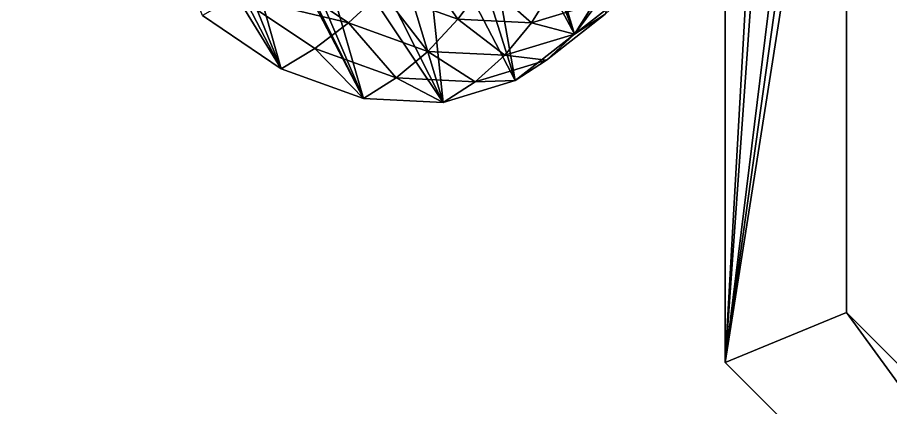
# Model space of a CAD drawing. Extents: x -32 to 38.3, y -16.7 to 82.8.
# Drawn here: x -31.48 to -9.87, y 11.91 to 21.58 of the extents above; entities that cross this region are included whole.
import ezdxf

# ---------------------------------------------------------------- set-up
doc = ezdxf.new("R2010")
doc.units = 0
doc.header["$MEASUREMENT"] = 0
doc.layers.add('STL2DXF', color=7, linetype='Continuous')

msp = doc.modelspace()

# ---------------------------------------------------------------- linework, layer by layer
at = {"layer": 'STL2DXF'}
for points in [[(-11.39, 33.977, 1), (-13.965, 13.03, 1), (-12.702, 35.408, 1)], [(-12.702, 35.408, 1), (-13.965, 13.03, 1), (-13.965, 29.03, 1)], [(-30.917, 34.939, 32.857), (-24.952, 20.309, 34.322), (-31.482, 32.853, 34.322)], [(-26.918, 27.257, 32.857), (-24.952, 20.309, 34.322), (-30.917, 34.939, 32.857)], [(-10.97, 32.081, 1), (-13.965, 13.03, 1), (-11.39, 33.977, 1)], [(-31.482, 32.853, 34.322), (-24.952, 20.309, 34.322), (-26.905, 21.627, 35.445)], [(-10.965, 14.272, 1), (-13.965, 13.03, 1), (-10.97, 32.081, 1)], [(-10.965, 14.272, 4), (-13.965, 13.03, 4), (-10.97, 32.081, 4)], [(-10.97, 32.081, 4), (-13.965, 13.03, 4), (-11.554, 30.23, 4)], [(-10.97, 32.081, 4), (-10.965, 14.272, 1), (-10.965, 14.272, 4)], [(-10.965, 14.272, 1), (-10.97, 32.081, 4), (-10.97, 32.081, 1)], [(-11.554, 30.23, 4), (-13.965, 13.03, 4), (-12.826, 29.03, 4)], [(-20.155, 29.319, 25.907), (-16.647, 22.84, 25.786), (-17.698, 21.167, 27.491)], [(-20.155, 29.319, 25.907), (-17.698, 21.167, 27.491), (-19.911, 28.086, 26.26)], [(-13.965, 29.03, 1), (-13.965, 13.03, 4), (-13.965, 13.03, 1)], [(-13.965, 13.03, 4), (-13.965, 29.03, 1), (-13.965, 29.03, 4)], [(-12.826, 29.03, 4), (-13.965, 13.03, 4), (-13.965, 29.03, 4)], [(-19.911, 28.086, 26.26), (-17.698, 21.167, 27.491), (-19.932, 26.908, 26.822)], [(-26.213, 26.165, 32.737), (-22.919, 19.575, 32.857), (-26.918, 27.257, 32.857)], [(-26.918, 27.257, 32.857), (-22.919, 19.575, 32.857), (-24.952, 20.309, 34.322)], [(-19.932, 26.908, 26.822), (-17.698, 21.167, 27.491), (-20.214, 25.865, 27.554)], [(-25.343, 25.258, 32.383), (-22.919, 19.575, 32.857), (-26.213, 26.165, 32.737)], [(-20.214, 25.865, 27.554), (-19.164, 20.019, 29.322), (-20.74, 25.028, 28.407)], [(-20.214, 25.865, 27.554), (-17.698, 21.167, 27.491), (-19.164, 20.019, 29.322)], [(-24.367, 24.599, 31.822), (-22.919, 19.575, 32.857), (-25.343, 25.258, 32.383)], [(-20.74, 25.028, 28.407), (-19.164, 20.019, 29.322), (-21.473, 24.454, 29.322)], [(-23.35, 24.232, 31.089), (-20.945, 19.477, 31.152), (-24.367, 24.599, 31.822)], [(-24.367, 24.599, 31.822), (-20.945, 19.477, 31.152), (-22.919, 19.575, 32.857)], [(-21.473, 24.454, 29.322), (-20.945, 19.477, 31.152), (-22.363, 24.183, 30.237)], [(-21.473, 24.454, 29.322), (-19.164, 20.019, 29.322), (-20.945, 19.477, 31.152)], [(-22.363, 24.183, 30.237), (-20.945, 19.477, 31.152), (-23.35, 24.232, 31.089)], [(-20.584, 21.534, 35.294), (-21.659, 23.091, 37.187), (-22.462, 22.211, 36.647)], [(-21.659, 23.091, 37.187), (-20.584, 21.534, 35.294), (-19.898, 22.456, 35.919)], [(-26.059, 22.115, 36.316), (-23.288, 21.446, 35.981), (-25.175, 22.719, 37.067)], [(-22.462, 22.211, 36.647), (-25.175, 22.719, 37.067), (-23.288, 21.446, 35.981)], [(-16.647, 22.84, 25.786), (-16.932, 21.659, 28.43), (-17.698, 21.167, 27.491)], [(-18.761, 21.443, 33.718), (-19.898, 22.456, 35.919), (-20.584, 21.534, 35.294)], [(-19.898, 22.456, 35.919), (-18.761, 21.443, 33.718), (-18.189, 22.37, 34.442)], [(-17.115, 21.944, 32.028), (-18.189, 22.37, 34.442), (-18.761, 21.443, 33.718)], [(-17.698, 21.167, 31.152), (-16.932, 21.659, 28.43), (-16.282, 22.275, 29.384)], [(-16.282, 22.275, 29.384), (-17.115, 21.944, 32.028), (-17.698, 21.167, 31.152)], [(-24.952, 20.309, 34.322), (-26.059, 22.115, 36.316), (-26.905, 21.627, 35.445)], [(-26.059, 22.115, 36.316), (-24.952, 20.309, 34.322), (-24.123, 20.808, 35.202)], [(-23.288, 21.446, 35.981), (-26.059, 22.115, 36.316), (-24.123, 20.808, 35.202)], [(-21.325, 20.738, 34.567), (-22.462, 22.211, 36.647), (-23.288, 21.446, 35.981)], [(-22.462, 22.211, 36.647), (-21.325, 20.738, 34.567), (-20.584, 21.534, 35.294)], [(-18.761, 21.443, 33.718), (-17.698, 21.167, 31.152), (-17.115, 21.944, 32.028)], [(-18.385, 20.521, 30.245), (-17.698, 21.167, 27.491), (-16.932, 21.659, 28.43)], [(-16.932, 21.659, 28.43), (-17.698, 21.167, 31.152), (-18.385, 20.521, 30.245)], [(-22.108, 20.081, 33.75), (-23.288, 21.446, 35.981), (-24.123, 20.808, 35.202)], [(-23.288, 21.446, 35.981), (-22.108, 20.081, 33.75), (-21.325, 20.738, 34.567)], [(-19.418, 20.642, 32.919), (-20.584, 21.534, 35.294), (-21.325, 20.738, 34.567)], [(-20.584, 21.534, 35.294), (-19.418, 20.642, 32.919), (-18.761, 21.443, 33.718)], [(-17.698, 21.167, 31.152), (-18.761, 21.443, 33.718), (-19.418, 20.642, 32.919)], [(-19.418, 20.642, 32.919), (-18.385, 20.521, 30.245), (-17.698, 21.167, 31.152)], [(-17.698, 21.167, 27.491), (-18.385, 20.521, 30.245), (-19.164, 20.019, 29.322)], [(-22.919, 19.575, 32.857), (-24.123, 20.808, 35.202), (-24.952, 20.309, 34.322)], [(-24.123, 20.808, 35.202), (-22.919, 19.575, 32.857), (-22.108, 20.081, 33.75)], [(-20.15, 19.983, 32.059), (-21.325, 20.738, 34.567), (-22.108, 20.081, 33.75)], [(-21.325, 20.738, 34.567), (-20.15, 19.983, 32.059), (-19.418, 20.642, 32.919)], [(-18.385, 20.521, 30.245), (-19.418, 20.642, 32.919), (-20.15, 19.983, 32.059)], [(-20.15, 19.983, 32.059), (-19.164, 20.019, 29.322), (-18.385, 20.521, 30.245)], [(-20.945, 19.477, 31.152), (-22.108, 20.081, 33.75), (-22.919, 19.575, 32.857)], [(-22.108, 20.081, 33.75), (-20.945, 19.477, 31.152), (-20.15, 19.983, 32.059)], [(-19.164, 20.019, 29.322), (-20.15, 19.983, 32.059), (-20.945, 19.477, 31.152)], [(-10.965, 14.272, 1), (0.39, -1.325, 1), (-13.965, 13.03, 1)], [(-10.965, 14.272, 4), (0.39, -1.325, 4), (-13.965, 13.03, 4)], [(1.633, 1.675, 1), (0.39, -1.325, 1), (-10.965, 14.272, 1)], [(1.633, 1.675, 1), (-10.965, 14.272, 4), (1.633, 1.675, 4)], [(-10.965, 14.272, 4), (1.633, 1.675, 1), (-10.965, 14.272, 1)], [(1.633, 1.675, 4), (0.39, -1.325, 4), (-10.965, 14.272, 4)], [(-13.965, 13.03, 1), (0.39, -1.325, 4), (-13.965, 13.03, 4)], [(0.39, -1.325, 4), (-13.965, 13.03, 1), (0.39, -1.325, 1)]]:
    msp.add_3dface(points, dxfattribs=at)

doc.saveas('drawing.dxf')
